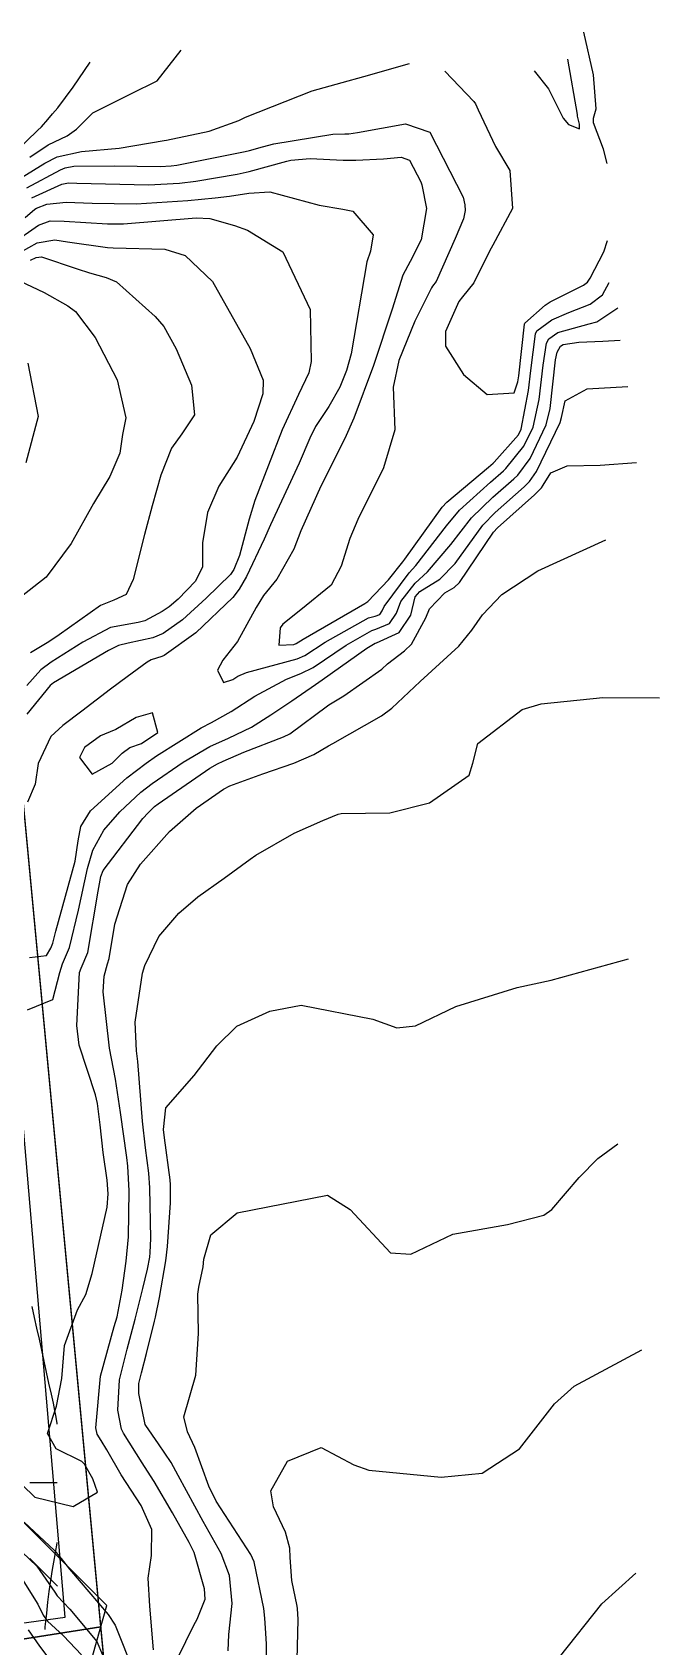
# Model space of a CAD drawing. Header units: feet. Extents: x 1318179 to 1318934, y 422471 to 423299.
# Drawn here: x 1318848.6 to 1318933.7, y 423079.6 to 423298.9 of the extents above; entities that cross this region are included whole.
import ezdxf

# ---------------------------------------------------------------- set-up
doc = ezdxf.new("R2010")
doc.units = ezdxf.units.FT
for name, color, linetype in [('C-DRNG-AREA', 150, 'CONTINUOUS'), ('C-LOD', 30, 'CONTINUOUS'), ('C-PROP', 6, 'CONTINUOUS'), ('C-TOPO-MAJR', 32, 'CONTINUOUS'), ('V-PROP-LINE', 7, 'CONTINUOUS')]:
    doc.layers.add(name, color=color, linetype=linetype)

msp = doc.modelspace()

# ---------------------------------------------------------------- linework, layer by layer
at = {"layer": 'C-DRNG-AREA'}
for points in [[(1318721.73, 423121.04), (1318728.86, 423108.96), (1318735.32, 423093.98), (1318739.86, 423078.31), (1318742.1, 423064.07), (1318857.88, 423082.33), (1318847.29, 423195.08), (1318721.73, 423121.04)], [(1318742.1, 423064.08), (1318742.25, 423063.15), (1318752.48, 422954.19), (1318868.89, 422965.12), (1318857.88, 423082.33), (1318742.1, 423064.08)]]:
    msp.add_lwpolyline(points, close=True, dxfattribs=at)
at = {"layer": 'C-LOD'}
msp.add_lwpolyline([(1318720.23, 423115.75), (1318775.86, 423060.79), (1318793.64, 423063.59), (1318856.38, 423077.04), (1318856.79, 423078.48), (1318858.7, 423085.21), (1318802.81, 423141.03), (1318760.09, 423134.3), (1318722.55, 423123.93), (1318721.73, 423121.04), (1318720.23, 423115.75)], close=True, dxfattribs=at)
at = {"layer": 'C-PROP'}
msp.add_lwpolyline([(1318726.49, 423119.51), (1318733.86, 423108.83), (1318739.73, 423096.33), (1318742.83, 423082.34), (1318744.15, 423068.63), (1318853.05, 423083.62), (1318843.79, 423191.51), (1318726.49, 423119.51)], close=True, dxfattribs=at)
for points in [[(1318851.96, 423101.9), (1318851.59, 423101.9), (1318850.85, 423101.9), (1318849.74, 423101.89), (1318848.26, 423101.89)], [(1318848.26, 423091.61), (1318849.74, 423090.12), (1318850.85, 423089), (1318851.59, 423088.25), (1318851.96, 423087.87), (1318851.96, 423087.86), (1318851.96, 423087.85), (1318851.96, 423087.84), (1318851.96, 423087.84)]]:
    msp.add_lwpolyline(points, dxfattribs=at)
at = {"layer": 'C-TOPO-MAJR'}
for points in [[(1318926.6, 423281.09), (1318926.11, 423283.03), (1318924.75, 423286.63), (1318924.74, 423287.25), (1318925.08, 423288.53), (1318924.72, 423293.15), (1318923.41, 423298.92)], [(1318846.39, 423282.76), (1318849.27, 423285.6), (1318849.8, 423286.08), (1318850.69, 423287.06), (1318851.32, 423287.85), (1318852.04, 423288.67), (1318854.1, 423291.45), (1318856.43, 423294.85)], [(1318847.18, 423279.23), (1318850.26, 423281.13), (1318851.93, 423282.01), (1318855.27, 423282.73), (1318860.37, 423283.17), (1318866.46, 423284.2), (1318866.79, 423284.27), (1318872.56, 423285.5), (1318876.59, 423286.95), (1318877.5, 423287.37), (1318886.57, 423290.99), (1318890.63, 423292.11), (1318893.55, 423292.93), (1318899.75, 423294.69)], [(1318848.24, 423281.97), (1318850.73, 423283.62), (1318853.3, 423284.85), (1318854.58, 423285.76), (1318856.8, 423287.96), (1318862.02, 423290.6), (1318865.53, 423292.31), (1318868.79, 423296.48)], [(1318916.69, 423293.67), (1318918.62, 423291.25), (1318920.63, 423287.25), (1318921.34, 423286.41), (1318922.85, 423285.81), (1318922.84, 423286.44), (1318922.57, 423287.52), (1318922.54, 423287.75), (1318921.25, 423295.25)], [(1318904.57, 423293.62), (1318908.5, 423289.53), (1318908.72, 423289.2), (1318909.09, 423288.4), (1318911.45, 423283.42), (1318913.36, 423280.16), (1318913.75, 423274.97), (1318911.07, 423270.02), (1318910.63, 423269.2), (1318908.48, 423264.9), (1318906.95, 423262.98), (1318906.47, 423262.33), (1318904.67, 423258.27), (1318904.67, 423256.27), (1318907.09, 423252.44), (1318910.31, 423249.73), (1318913.95, 423249.96), (1318914.47, 423251.43), (1318914.58, 423252.26), (1318915.37, 423259.28), (1318915.42, 423259.39), (1318918.19, 423261.86), (1318918.86, 423262.29), (1318923.39, 423264.56), (1318923.93, 423264.99), (1318924.28, 423265.53), (1318926.15, 423269.11), (1318926.65, 423270.62)], [(1318847.84, 423277.81), (1318852.42, 423280.22), (1318853.05, 423280.5), (1318854.2, 423280.74), (1318859.69, 423280.79), (1318865.92, 423280.7), (1318867.43, 423280.76), (1318868.21, 423280.87), (1318877.45, 423282.72), (1318878.03, 423282.85), (1318879.83, 423283.38), (1318881.36, 423283.79), (1318889.37, 423285.07), (1318890.97, 423285.14), (1318891.54, 423285.15), (1318892.69, 423285.29), (1318899.23, 423286.48), (1318902.51, 423285.34), (1318907.05, 423276.53), (1318907.26, 423275.49), (1318907.31, 423274.7), (1318907.08, 423273.56), (1318905.94, 423270.92), (1318903.37, 423265.07), (1318902.9, 423264.42), (1318902.74, 423264.21), (1318900.48, 423259.69), (1318898.31, 423254.33), (1318897.54, 423250.71), (1318897.78, 423244.93), (1318896.25, 423239.78), (1318892.76, 423232.74), (1318891.65, 423230.17), (1318890.51, 423226.39), (1318889.11, 423223.81), (1318885.03, 423220.45), (1318882.59, 423218.53), (1318882.23, 423218.04), (1318882.01, 423215.68), (1318884.07, 423215.74), (1318884.4, 423215.89), (1318885.32, 423216.48), (1318893.68, 423221.31), (1318894.1, 423221.58), (1318896.91, 423224.55), (1318898.85, 423226.99), (1318899.13, 423227.37), (1318904.18, 423234.41), (1318904.82, 423235.11), (1318910.47, 423239.84), (1318911.12, 423240.39), (1318911.24, 423240.51), (1318914.54, 423244.23), (1318914.93, 423245.01), (1318915.9, 423250.26), (1318916.25, 423252.99), (1318916.87, 423257.98), (1318917.04, 423258.35), (1318919.1, 423259.88), (1318921.37, 423260.86), (1318924.3, 423262.01), (1318925.97, 423263.25), (1318926.87, 423264.93)], [(1318848.49, 423276.43), (1318852.57, 423278.28), (1318853.5, 423278.47), (1318854.6, 423278.44), (1318864.34, 423278.21), (1318868.55, 423278.41), (1318870.77, 423278.7), (1318876.38, 423279.65), (1318878.01, 423279.99), (1318883.12, 423281.42), (1318883.67, 423281.56), (1318886.3, 423281.78), (1318890.74, 423281.56), (1318892.47, 423281.57), (1318896.25, 423281.74), (1318898.65, 423281.95), (1318899.76, 423281.57), (1318901.3, 423278.59), (1318901.43, 423278.21), (1318902.08, 423274.98), (1318901.35, 423270.72), (1318899.85, 423267.79), (1318898.86, 423265.91), (1318897.39, 423261.32), (1318894.87, 423253.66), (1318892.21, 423246.51), (1318890.99, 423243.74), (1318887.74, 423237.25), (1318885.01, 423231.18), (1318884.06, 423228.72), (1318881.75, 423224.62), (1318879.96, 423222.4), (1318878.95, 423220.78), (1318876.4, 423216.18), (1318874.44, 423213.65), (1318873.69, 423212.27), (1318874.51, 423210.61), (1318875.77, 423211.01), (1318876.48, 423211.46), (1318877.65, 423211.94), (1318884.54, 423213.8), (1318885.55, 423214.27), (1318888.3, 423216.06), (1318894.19, 423219.39), (1318895.11, 423219.63), (1318895.75, 423219.85), (1318896.07, 423220.34), (1318896.33, 423220.9), (1318899.72, 423225.48), (1318900.62, 423226.51), (1318904.77, 423231.88), (1318906.54, 423234), (1318910.77, 423237.81), (1318912.52, 423239.33), (1318912.85, 423239.65), (1318915.3, 423242.69), (1318916.55, 423245.28), (1318917.37, 423249.06), (1318917.92, 423253.71), (1318918.36, 423256.71), (1318918.65, 423257.3), (1318919.9, 423258.12), (1318924.14, 423259.3), (1318925.18, 423259.58), (1318928.02, 423261.51)], [(1318847.62, 423273.77), (1318848.92, 423274.89), (1318849.14, 423275.05), (1318850.53, 423275.57), (1318853.18, 423275.84), (1318856.68, 423275.69), (1318862.69, 423275.62), (1318869.67, 423276.06), (1318873.41, 423276.45), (1318875.34, 423276.67), (1318877.98, 423277.06), (1318880.83, 423277.27), (1318887.52, 423275.44), (1318890.72, 423274.9), (1318892.07, 423274.64), (1318894.85, 423271.4), (1318894.48, 423269.2), (1318893.99, 423267.75), (1318891.86, 423255.25), (1318891.23, 423252.96), (1318890.31, 423250.71), (1318888.8, 423248.09), (1318887, 423245.35), (1318886.23, 423243.79), (1318884.78, 423240.4), (1318880.91, 423232.01), (1318880.05, 423230.08), (1318877.64, 423225.01), (1318876.64, 423223.28), (1318875.77, 423222.14), (1318870.78, 423217.34), (1318866.46, 423214.28), (1318866.13, 423214.15), (1318864.72, 423213.68), (1318864.15, 423213.34), (1318861.46, 423211.39), (1318859.17, 423209.67), (1318855.3, 423206.69), (1318852.7, 423204.76), (1318851.09, 423203.28), (1318849.38, 423199.59), (1318848.95, 423196.79), (1318847.94, 423194.35)], [(1318845.64, 423270.09), (1318849.42, 423272.74), (1318850.98, 423273.29), (1318852.88, 423273.28), (1318858.79, 423272.91), (1318860.96, 423272.91), (1318870.79, 423273.72), (1318872.66, 423273.62), (1318876.03, 423272.66), (1318877.77, 423272.05), (1318882.57, 423269.12), (1318886.28, 423261.27), (1318886.44, 423254.19), (1318886.08, 423252.66), (1318884.69, 423249.74), (1318882.49, 423244.91), (1318878.79, 423235.31), (1318877.99, 423232.8), (1318876.69, 423227.86), (1318875.92, 423225.93), (1318875.47, 423225.29), (1318872.17, 423222.04), (1318868.97, 423219.11), (1318866.34, 423217.25), (1318864.95, 423216.65), (1318861.58, 423215.95), (1318860.25, 423215.63), (1318858.9, 423214.96), (1318851.46, 423210.56), (1318851.01, 423210.19), (1318847.84, 423206.29)], [(1318846.95, 423269.06), (1318849.25, 423270.34), (1318851.63, 423270.72), (1318853.35, 423270.45), (1318858.79, 423269.69), (1318859.57, 423269.65), (1318866.56, 423269.44), (1318869.32, 423268.58), (1318873.05, 423265.06), (1318878.16, 423255.96), (1318879.9, 423251.66), (1318879.85, 423249.83), (1318878.63, 423246.07), (1318876.36, 423241.19), (1318873.88, 423237.26), (1318872.35, 423233.71), (1318871.67, 423229.55), (1318871.66, 423226.29), (1318870.72, 423224.37), (1318868.35, 423221.94), (1318867.16, 423220.89), (1318866.22, 423220.22), (1318863.84, 423218.99), (1318862.92, 423218.77), (1318859.17, 423218.07), (1318855.43, 423216.06), (1318851.13, 423213.35), (1318849.74, 423212.32), (1318847.81, 423210.2)], [(1318848.35, 423267.96), (1318849.1, 423268.33), (1318849.81, 423268.4), (1318854.67, 423266.77), (1318856.33, 423266.23), (1318858.61, 423265.6), (1318860.02, 423265.04), (1318865.26, 423260.3), (1318866.41, 423258.94), (1318868.12, 423255.91), (1318870.19, 423250.99), (1318870.6, 423246.96), (1318868.88, 423244.37), (1318867.45, 423242.43), (1318866.03, 423238.78), (1318864.84, 423234.59), (1318863.82, 423230.7), (1318862.24, 423224.57), (1318861.3, 423222.53), (1318859.62, 423221.76), (1318857.84, 423221.04), (1318852.2, 423217.08), (1318850.8, 423216.14), (1318848.35, 423214.63)], [(1318846.82, 423265.18), (1318850.18, 423263.59), (1318853.4, 423261.77), (1318854.43, 423261.01), (1318857.12, 423257.44), (1318860.1, 423251.71), (1318861.27, 423246.53), (1318860.81, 423244.3), (1318860.55, 423242.37), (1318860.47, 423241.75), (1318859.08, 423238.57), (1318856.87, 423234.93), (1318853.86, 423229.5), (1318850.45, 423224.92), (1318847.11, 423222.26)], [(1318848.18, 423173.24), (1318850.48, 423173.51), (1318851.1, 423174.5), (1318851.34, 423175.21), (1318851.79, 423176.8), (1318854.37, 423186.35), (1318854.8, 423189.11), (1318855.14, 423191.02), (1318856.47, 423193.15), (1318861.39, 423197.63), (1318864.01, 423199.64), (1318865.42, 423200.62), (1318871.47, 423204.45), (1318872.89, 423205.18), (1318875.58, 423206.66), (1318878.77, 423208.76), (1318883.07, 423211.03), (1318885.03, 423211.8), (1318886.71, 423212.65), (1318891.19, 423215.65), (1318894.65, 423217.65), (1318895.2, 423217.83), (1318897.06, 423218.61), (1318898, 423220.03), (1318898.59, 423221.62), (1318900.51, 423224.11), (1318902.19, 423225.61), (1318905.37, 423229.33), (1318908.17, 423232.95), (1318911.08, 423235.76), (1318913.93, 423238.25), (1318914.46, 423238.78), (1318916.12, 423241.02), (1318918.31, 423245.58), (1318918.87, 423247.83), (1318919.58, 423254.44), (1318919.8, 423255.47), (1318920.24, 423256.27), (1318920.63, 423256.53), (1318922.74, 423256.85), (1318926, 423256.96), (1318928.36, 423257.09)], [(1318847.95, 423253.96), (1318849.36, 423246.73), (1318847.69, 423240.44)], [(1318847.9, 423166.13), (1318851.34, 423167.55), (1318852.32, 423171.22), (1318852.68, 423172.37), (1318853.61, 423174.58), (1318854.83, 423179.69), (1318856.07, 423185.34), (1318856.79, 423187.83), (1318858.27, 423190.53), (1318860.44, 423193.03), (1318863.28, 423195.68), (1318864.84, 423196.87), (1318869.05, 423199.78), (1318872.65, 423201.89), (1318875.2, 423203.02), (1318878.31, 423204.55), (1318880.94, 423206.2), (1318883.8, 423208.09), (1318887, 423210.33), (1318887.9, 423210.96), (1318893.99, 423215.26), (1318895.11, 423215.92), (1318895.29, 423215.98), (1318898.38, 423217.37), (1318899.93, 423219.73), (1318900.55, 423222.24), (1318901.17, 423222.98), (1318903.87, 423224.64), (1318905.96, 423226.77), (1318909.7, 423231.96), (1318911.38, 423233.7), (1318915.33, 423237.19), (1318916.06, 423237.91), (1318916.99, 423239.26), (1318920.2, 423245.9), (1318920.39, 423246.59), (1318920.89, 423248.85), (1318923.87, 423250.5), (1318929.37, 423250.81)], [(1318845.48, 423103.29), (1318848.92, 423099.92), (1318854.12, 423098.65), (1318857.4, 423100.61), (1318856.81, 423102.44), (1318855.67, 423104.4), (1318855.31, 423104.77), (1318851.8, 423106.48), (1318850.65, 423108.6), (1318851.86, 423112.3), (1318852.56, 423116.06), (1318852.95, 423120.54), (1318854.71, 423125.36), (1318855.83, 423127.47), (1318856.71, 423130.3), (1318858.73, 423139.35), (1318858.87, 423141.16), (1318858.72, 423143), (1318858.2, 423146.76), (1318857.78, 423150.5), (1318857.43, 423153.43), (1318857.17, 423154.58), (1318854.95, 423161.34), (1318854.6, 423164.01), (1318855, 423171.22), (1318855.22, 423171.79), (1318856.1, 423173.9), (1318857.52, 423182.25), (1318857.89, 423184.25), (1318858.21, 423185.07), (1318863.58, 423192.12), (1318864.28, 423192.91), (1318865.17, 423193.74), (1318865.66, 423194.12), (1318872.68, 423198.94), (1318873.72, 423199.56), (1318874.47, 423199.91), (1318877.28, 423201.15), (1318882.67, 423203.21), (1318883.52, 423203.64), (1318888.63, 423207.45), (1318888.82, 423207.57), (1318890.86, 423208.8), (1318896.01, 423212.43), (1318896.79, 423213.12), (1318899.08, 423214.91), (1318900.02, 423215.8), (1318902, 423219.4), (1318902.49, 423220.61), (1318904.57, 423222.76), (1318905.84, 423223.52), (1318906.57, 423224.19), (1318911.15, 423231.03), (1318911.69, 423231.62), (1318916.73, 423236.11), (1318917.66, 423237.05), (1318917.9, 423237.4), (1318918.93, 423239.07), (1318921.17, 423240.01), (1318925.66, 423240.13), (1318930.59, 423240.49)], [(1318865, 423079.2), (1318864.53, 423085.12), (1318864.31, 423088.93), (1318864.73, 423092.03), (1318864.81, 423095.53), (1318863.34, 423098.81), (1318860.65, 423102.97), (1318858.7, 423106.37), (1318857.91, 423107.65), (1318857.39, 423108.5), (1318857.19, 423109.35), (1318857.82, 423116.36), (1318859.68, 423123.1), (1318860.07, 423124.41), (1318860.79, 423128.07), (1318861.31, 423131.99), (1318861.62, 423135.28), (1318861.7, 423141.56), (1318861.56, 423144.88), (1318861.42, 423146.07), (1318860.55, 423152.2), (1318859.85, 423156.72), (1318859.04, 423160.93), (1318858.18, 423168.58), (1318858.31, 423170.71), (1318858.79, 423172.39), (1318858.99, 423173.1), (1318859.79, 423177.79), (1318861.48, 423183.17), (1318863.27, 423185.94), (1318867.19, 423190.38), (1318870.79, 423193.52), (1318874.51, 423196.12), (1318875.4, 423196.58), (1318879.87, 423198.2), (1318884.06, 423199.65), (1318886.79, 423200.83), (1318888.78, 423201.99), (1318889.36, 423202.33), (1318895.95, 423206.08), (1318897.38, 423207.12), (1318899.65, 423209.28), (1318901.22, 423210.73), (1318906.47, 423215.55), (1318908.21, 423217.72), (1318909.65, 423219.78), (1318912.3, 423222.57), (1318917.18, 423225.75), (1318926.42, 423229.98)], [(1318868.34, 423078.09), (1318870.5, 423082.54), (1318870.95, 423083.37), (1318872.02, 423086.07), (1318871.96, 423087.47), (1318870.52, 423092.41), (1318869.88, 423093.78), (1318867.58, 423097.79), (1318865.1, 423102.05), (1318864.22, 423103.46), (1318863.5, 423104.62), (1318860.93, 423108.65), (1318860.68, 423109.17), (1318860.18, 423111.76), (1318860.43, 423115.87), (1318861.47, 423120.06), (1318862.55, 423124.13), (1318863.58, 423128.3), (1318864.21, 423130.89), (1318864.51, 423132.52), (1318864.58, 423133.17), (1318864.67, 423135.07), (1318864.51, 423141.96), (1318864.38, 423143.96), (1318863.95, 423147.4), (1318863.52, 423151.03), (1318862.88, 423159.12), (1318862.72, 423160.56), (1318862.54, 423164.45), (1318863.55, 423171.1), (1318863.83, 423172.15), (1318865.73, 423176.11), (1318868.47, 423179.25), (1318871.04, 423181.47), (1318874.6, 423184.02), (1318878.16, 423186.59), (1318878.92, 423187.16), (1318884.09, 423190.12), (1318888.02, 423191.85), (1318890.07, 423192.71), (1318890.51, 423192.79), (1318897.08, 423192.9), (1318902.46, 423194.23), (1318907.88, 423198), (1318908.35, 423199.65), (1318909.04, 423202.3), (1318915.07, 423206.92), (1318917.62, 423207.71), (1318925.98, 423208.57), (1318933.71, 423208.53)], [(1318859.91, 423204.21), (1318858.38, 423203.59), (1318857.84, 423203.34), (1318855.66, 423201.76), (1318854.96, 423200.43), (1318856.68, 423198.16), (1318859.43, 423199.64), (1318860.75, 423200.98), (1318861.8, 423201.75), (1318863.4, 423202.33), (1318865.63, 423203.79), (1318864.9, 423206.49), (1318862.67, 423205.84), (1318859.91, 423204.21)], [(1318875.14, 423079.08), (1318875.23, 423081.29), (1318875.71, 423085.49), (1318875.33, 423089.31), (1318874.2, 423092.27), (1318871.75, 423096.65), (1318868.35, 423102.89), (1318867.43, 423104.63), (1318865.7, 423107.19), (1318863.97, 423109.65), (1318863.89, 423109.82), (1318863.01, 423114.03), (1318863.04, 423115.38), (1318863.38, 423116.82), (1318864.07, 423119.46), (1318865.16, 423123.86), (1318865.28, 423124.38), (1318865.85, 423127.06), (1318866.68, 423132.04), (1318866.91, 423133.98), (1318867.31, 423139.93), (1318867.33, 423142.35), (1318867.27, 423143.02), (1318866.51, 423148.75), (1318866.39, 423149.9), (1318866.7, 423152.81), (1318870.53, 423157.2), (1318873.62, 423161.26), (1318876.35, 423163.9), (1318880.81, 423165.95), (1318885.07, 423166.75), (1318894.8, 423164.88), (1318898.04, 423163.67), (1318900.57, 423163.95), (1318906.05, 423166.6), (1318914.37, 423169.16), (1318918.98, 423170.18), (1318929.5, 423173.07)], [(1318880.32, 423075.66), (1318880.37, 423079.97), (1318880.27, 423081.46), (1318880.12, 423083.52), (1318880.01, 423084.81), (1318878.7, 423091.14), (1318878.25, 423092.13), (1318873.54, 423099.38), (1318872.53, 423101.43), (1318870.61, 423106.67), (1318869.63, 423108.79), (1318869.14, 423110.86), (1318870.76, 423116.52), (1318871.13, 423122.16), (1318871.02, 423127.52), (1318871.19, 423128.46), (1318871.74, 423131.23), (1318871.86, 423132.27), (1318872.78, 423135.57), (1318876.36, 423138.56), (1318888.62, 423140.98), (1318891.69, 423139), (1318897.2, 423133.14), (1318899.94, 423132.96), (1318905.63, 423135.68), (1318913.07, 423136.97), (1318918.01, 423138.22), (1318919.07, 423139.02), (1318922.77, 423143.34), (1318925.34, 423145.93), (1318928.05, 423147.91)], [(1318851.96, 423109.85), (1318851.94, 423109.97), (1318851.9, 423110.2), (1318851.85, 423110.55), (1318851.77, 423111.01), (1318851.63, 423111.73), (1318851.43, 423112.71), (1318851.16, 423113.94), (1318850.83, 423115.43), (1318850.51, 423116.92), (1318850.18, 423118.41), (1318849.85, 423119.9), (1318849.53, 423121.39), (1318849.2, 423122.88), (1318848.87, 423124.36), (1318848.54, 423125.85)], [(1318884.34, 423070.57), (1318884.65, 423083.32), (1318884.58, 423084.8), (1318884.51, 423085.14), (1318883.79, 423088.61), (1318883.59, 423091.72), (1318883.52, 423093), (1318882.94, 423095.17), (1318881.32, 423098.62), (1318880.95, 423100.8), (1318883.19, 423104.82), (1318887.77, 423106.66), (1318892.21, 423104.33), (1318894.26, 423103.6), (1318904.05, 423102.66), (1318909.61, 423103.18), (1318914.67, 423106.48), (1318919.43, 423112.6), (1318922.13, 423115.02), (1318931.28, 423119.93)], [(1318842.23, 423097.18), (1318849.19, 423090.56), (1318851.63, 423087.04), (1318851.96, 423086.53), (1318853.65, 423084.7), (1318857.32, 423080.35), (1318858.86, 423076.71)], [(1318847.46, 423096.53), (1318851.57, 423092.67), (1318852.48, 423091.62), (1318853.62, 423090.14), (1318858.87, 423084), (1318859.81, 423082.55), (1318862.38, 423076.07)], [(1318850.3, 423081.94), (1318850.34, 423082.31), (1318850.42, 423083.05), (1318850.54, 423084.17), (1318850.69, 423085.66), (1318850.87, 423087.14), (1318851.08, 423088.63), (1318851.31, 423090.11), (1318851.57, 423091.59), (1318851.77, 423092.69), (1318851.9, 423093.43), (1318851.96, 423093.8)], [(1318847.2, 423088.79), (1318849.33, 423085.4), (1318850.07, 423083.89), (1318850.64, 423083.1), (1318852.79, 423081.09), (1318855.23, 423078.52)], [(1318920.13, 423078.22), (1318925.86, 423085.43), (1318930.49, 423089.59)], [(1318848.01, 423081.93), (1318849.55, 423079.7), (1318851.07, 423077.68)]]:
    msp.add_lwpolyline(points, dxfattribs=at)
at = {"layer": 'V-PROP-LINE'}
for points in [[(1318205.86, 423151.87), (1318906.18, 422568.21), (1318846.87, 423199.56), (1318846.82, 423200.09), (1318730.64, 423223.81), (1318629.46, 423273.42), (1318205.86, 423151.87)], [(1318721.73, 423121.04), (1318728.86, 423108.96), (1318735.32, 423093.98), (1318739.86, 423078.31), (1318742.1, 423064.07), (1318857.88, 423082.33), (1318847.29, 423195.08), (1318721.73, 423121.04)], [(1318742.1, 423064.08), (1318742.25, 423063.15), (1318752.48, 422954.19), (1318868.89, 422965.12), (1318857.88, 423082.33), (1318742.1, 423064.08)]]:
    msp.add_lwpolyline(points, close=True, dxfattribs=at)

doc.saveas('drawing.dxf')
